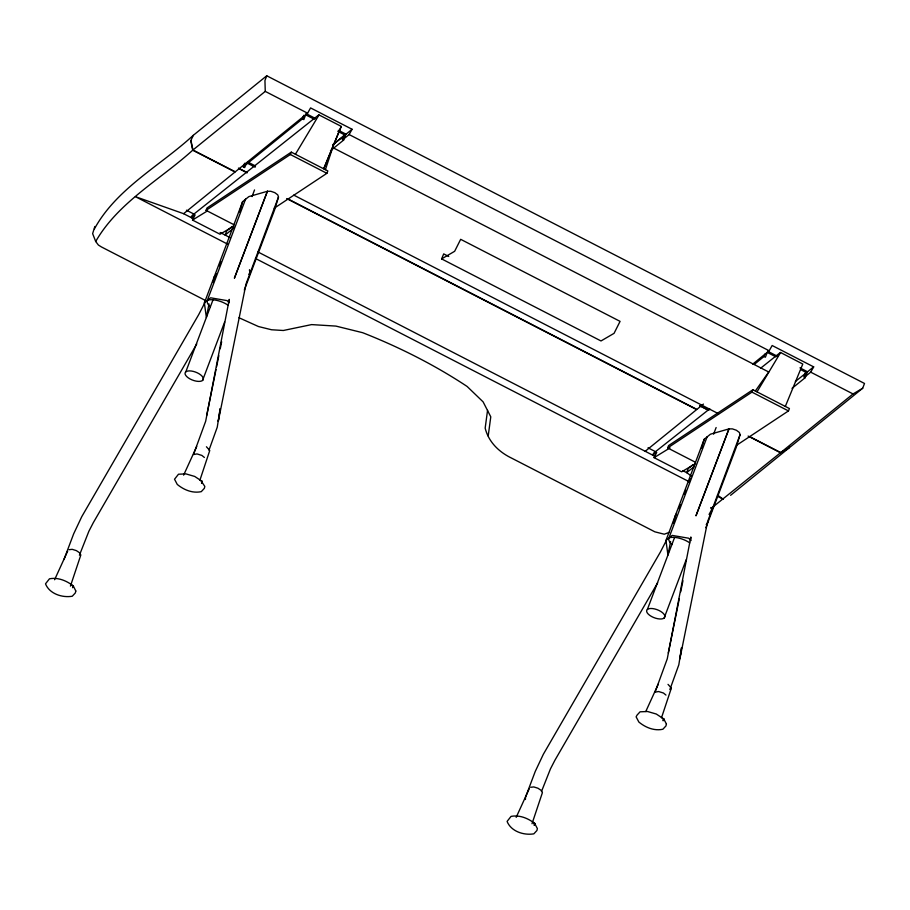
<?xml version="1.0" encoding="UTF-8"?>
<svg xmlns="http://www.w3.org/2000/svg" width="910" height="910" viewBox="0 0 910 910"><rect width="100%" height="100%" fill="white"/><g stroke="black" fill="none" stroke-linecap="round" stroke-linejoin="round"><path stroke-width="1.36" d="M525.411 799.492L525.536 797.149L535.262 771.407L543.35 754.265L660.341 552.12L666.416 540.358M487.544 410.376L485.166 428.132C488.556 441.896 498.896 451.974 511.397 458.014L654.893 531.838L664.277 534.216L669.487 532.259M488.215 435.935L490.774 416.825L483.108 401.867L467.137 386.477A272.147 120.575 20.7 0 0 362.68 332.707L335.892 326.087L311.607 324.597L283.34 330.489L271.544 329.761L258.497 326.542L238.989 317.749M220.129 408.806L217.251 427.2L208.97 450.2M681.51 647.795L678.826 664.789L670.067 689.075M220.22 408.726L218.263 421.353L246.007 284.034L278.494 197.015L277.755 194.854L274.797 192.647L270.805 191.282L267.392 191.293L248.862 196.606L242.606 201.679L204.363 302.882L206.365 317.499L209.004 303.883M681.59 647.727L679.85 658.954L707.593 521.635L740.08 434.616L739.341 432.455L736.383 430.248L732.391 428.883L728.967 428.894L710.437 434.207L704.192 439.268L665.938 540.483L667.951 555.1L670.59 541.484M229.274 301.824L229.263 299.379L205.671 421.239L193.5 454.534L197.026 453.931L201.872 455.421L204.375 457.457M690.861 540.642L690.849 536.98L667.258 658.84L655.086 692.135L658.601 691.532L663.447 693.022L665.949 695.058M94.435 228.865C116.423 188.586 160.353 165.643 193.227 135.374M206.183 300.869L101.419 246.94L98.394 245.04L95.698 241.491C118.05 202.464 160.206 179.691 192.715 150.195L190.781 140.652L193.409 135.226L266.744 75.78L864.5 383.463L862.703 388.229L788.72 448.198L780.723 452.577L749.59 436.55M213.213 282.1L214.271 276.663M675.322 516.982L675.857 514.252L673.15 523.239M206.684 415.404L216.011 369.562M216.569 366.787L218.832 355.673M220.243 348.723L221.653 341.773M668.27 652.993L679.292 598.826M680.703 591.875L682.955 580.762M239.501 211.962L242.606 201.679M278.494 197.015L274.615 209.869L244.301 290.097M701.473 448.266L704.192 439.268M740.08 434.616L736.201 447.458L705.887 527.686M325.405 169.692L332.696 147.556L768.711 371.997L755.334 390.993M199.893 480.241L209.766 450.484L206.433 446.764M661.479 717.831L671.353 688.085L668.02 684.365M70.434 586.12L80.831 554.998L79.534 552.745L76.383 550.63L72.208 549.333L69.069 549.685M532.02 823.721L542.417 792.599L541.12 790.346L537.969 788.231L533.795 786.934L530.655 787.275M202.111 481.47L201.519 483.21L202.202 481.401L194.74 476.453L185.993 473.905L178.496 474.212L174.527 479.229L177.268 484.438C183.922 489.933 192.556 493.516 201.281 491.65L204.352 488.34L204.83 486.429L201.053 480.821L202.202 481.401M534.761 823.584L534.17 825.313L534.852 823.505C528.141 818.317 519.667 814.734 511.045 816.395L507.086 821.423C511.079 831.467 523.785 835.528 533.84 833.844L536.911 830.523L537.389 828.612L534.761 823.584L533.613 823.004L534.852 823.505M94.845 226.499L92.638 233.631L95.698 241.491M63.95 559.548L73.676 533.806L81.763 516.664L198.755 314.519L205.432 301.585M79.42 555.214L88.884 531.247L93.332 522.624L196.776 343.969M266.744 75.78L264.946 80.535L265.254 91.387L192.931 150.013L235.28 171.819L307.603 113.193L310.572 107.915L352.09 129.277L349.122 134.555L343.639 139.002M246.03 163.948L244.665 167.565L243.277 166.849L244.631 163.254M213.873 280.303L216.364 273.705M219.344 265.811L220.834 261.875M204.363 302.882L207.355 300.277L245.598 199.074M185.811 371.837L212.894 300.141M252.024 196.583L254.538 189.94M202.555 380.46A9.669 4.288 20.7 0 0 193.227 371.371A9.669 4.288 20.7 0 0 186.766 376.603A9.669 4.288 20.7 0 0 202.555 380.46L224.633 322.038M243.277 166.849L302.427 118.891L303.781 115.308M330.455 150.753L343.605 140.094L345.868 134.111L338.372 130.255M541.484 791.518L550.47 768.848L554.918 760.225L657.657 582.787M673.468 523.159L674.97 519.189M678.94 508.69L680.43 504.732M684.4 494.221L685.901 490.262M688.881 482.38L690.371 478.421M665.938 540.483L668.941 537.878L707.184 436.675M647.385 609.427L674.481 537.73M713.611 434.172L716.124 427.541M664.141 618.049A9.669 4.288 20.7 0 0 654.813 608.972A9.669 4.288 20.7 0 0 648.352 614.205A9.669 4.288 20.7 0 0 664.141 618.049L686.22 559.639M754.151 364.489L764.013 356.492L764.912 354.104M792.041 388.342L805.191 377.684L807.443 371.712L799.958 367.856M233.779 224.611L206.058 210.346L207.014 207.981L291.314 152.141L327.839 170.944L326.883 173.321L274.206 208.219M206.058 210.346L290.358 154.518L291.314 152.141M695.354 462.212L667.644 447.947L668.6 445.57L752.9 389.742L789.425 408.545L788.469 410.922L736.952 445.036M667.644 447.947L751.944 392.119L752.9 389.742M441.612 258.906L454.647 251.296L460.665 239.319L620.074 321.366L614.057 333.344L601.01 340.954L441.612 258.906L443.705 253.89L448.732 256.472M54.6 579.738L67.704 551.062M183.627 475.145L196.731 446.469M516.186 817.339L529.29 788.663M645.782 711.495L658.317 684.07M788.72 448.198L789.698 446.082M233.984 225.999L220.038 234.234L192.499 220.061L195.127 214.851L191.157 217.376L193.682 218.673M695.57 463.588L681.624 471.824L654.085 457.65L656.702 452.452L652.732 454.966L655.257 456.263M191.157 217.376L192.135 215.477L318.841 114.842L341.011 126.251M652.732 454.966L653.71 453.078L709.743 408.817M248.817 274.422L250.159 271.999L249.431 269.849L250.159 272.022M709.061 514.446L711.745 509.589L711.017 507.45L711.745 509.611M752.752 364.114L769.189 350.782L772.158 345.516L813.677 366.878L810.708 372.156L805.225 376.592M318.966 115.001L295.42 154.256M780.553 352.591L757.006 391.857M706.24 524.615L707.866 522.442M670.101 689.643L671.353 688.085M227.671 244.153L135.397 196.662L183.615 213.691L235.064 171.99L192.715 150.195M332.719 144.77L344.765 134.999M232.198 226.465L226.692 230.924L225.123 235.064L233.881 227.966M333.458 144.383L352.09 129.277M645.201 451.292L696.639 409.591L286.661 198.562M703.441 404.085L696.867 409.409L288.14 199.028M692.681 464.953L688.267 468.525L686.709 472.665L691.27 475.975M795.397 381.483L813.677 366.878M694.375 466.455L686.709 472.665L682.932 470.72M730.593 495.313L788.538 448.346L780.507 452.759L712.564 507.245M780.723 452.577L853.045 393.95L862.703 388.229M760.544 368.288L780.427 352.432L802.791 364.046L785.319 406.429M210.369 306.943A15.481 6.859 20.7 0 1 207.355 300.277L210.619 297.809L227.181 300.63L229.047 302.848M671.955 544.544A15.481 6.859 20.7 0 1 668.941 537.878L672.194 535.41L688.768 538.231L690.622 540.449M192.499 220.061L207.309 210.983M654.085 457.65L670.044 447.879M265.254 91.387L307.603 113.193M349.122 134.555L769.189 350.782M810.708 372.156L853.045 393.95M305.931 113.557L315.918 118.698M767.517 351.158L777.504 356.299M314.314 119.255L305.646 114.796L303.826 119.608L302.427 118.891M337.837 131.37L344.037 134.555L342.205 139.378L343.605 140.094M775.9 356.857L767.232 352.386L765.401 357.209L764.013 356.492M800.663 369.596L805.612 372.144L803.792 376.967L805.191 377.684M290.358 154.518L326.883 173.321M751.944 392.119L788.469 410.922M248.032 162.151L255.517 166.007M246.485 162.742L255.153 167.201M293.748 195.104L718.65 413.811M238.42 168.077L247.224 172.604M699.995 405.667L708.81 410.205M239.455 168.896L246.997 172.786M699.779 405.849L708.583 410.387M748.122 436.083L780.507 452.759M186.436 210.21L193.978 214.089M648.022 447.811L655.564 451.69M183.615 213.691L193.682 218.878M220.095 232.471L230.173 237.658M257.928 251.945L655.268 456.467M255.482 258.474L689.052 481.652M718.127 496.621L723.188 499.215L717.489 495.074M190.963 140.504L192.931 150.013M207.355 300.277A15.481 6.859 20.7 0 1 228.194 305.294M668.941 537.878A15.481 6.859 20.7 0 1 689.769 542.895M75.803 591.011L75.325 592.933L72.254 596.243C62.198 597.927 49.493 593.877 45.5 583.822L49.47 578.805C58.081 577.145 66.555 580.716 73.278 585.915L75.803 591.011M666.416 724.019L665.938 725.941L662.867 729.251C654.142 731.117 645.509 727.534 638.854 722.039L636.113 716.83L637.091 715.055L640.083 711.813L647.579 711.506L656.326 714.043L663.788 718.991L666.416 724.019M324.825 166.064L323.733 168.839L341.204 126.444L324.825 166.064M73.175 585.983L72.584 587.723L73.278 585.915L72.026 585.403L73.175 585.983M663.697 719.071L663.106 720.8L663.788 718.991L662.639 718.411L663.697 719.071M267.392 191.293L234.439 278.073L267.392 191.293M728.967 428.894L696.025 515.674L728.967 428.894"/></g></svg>
